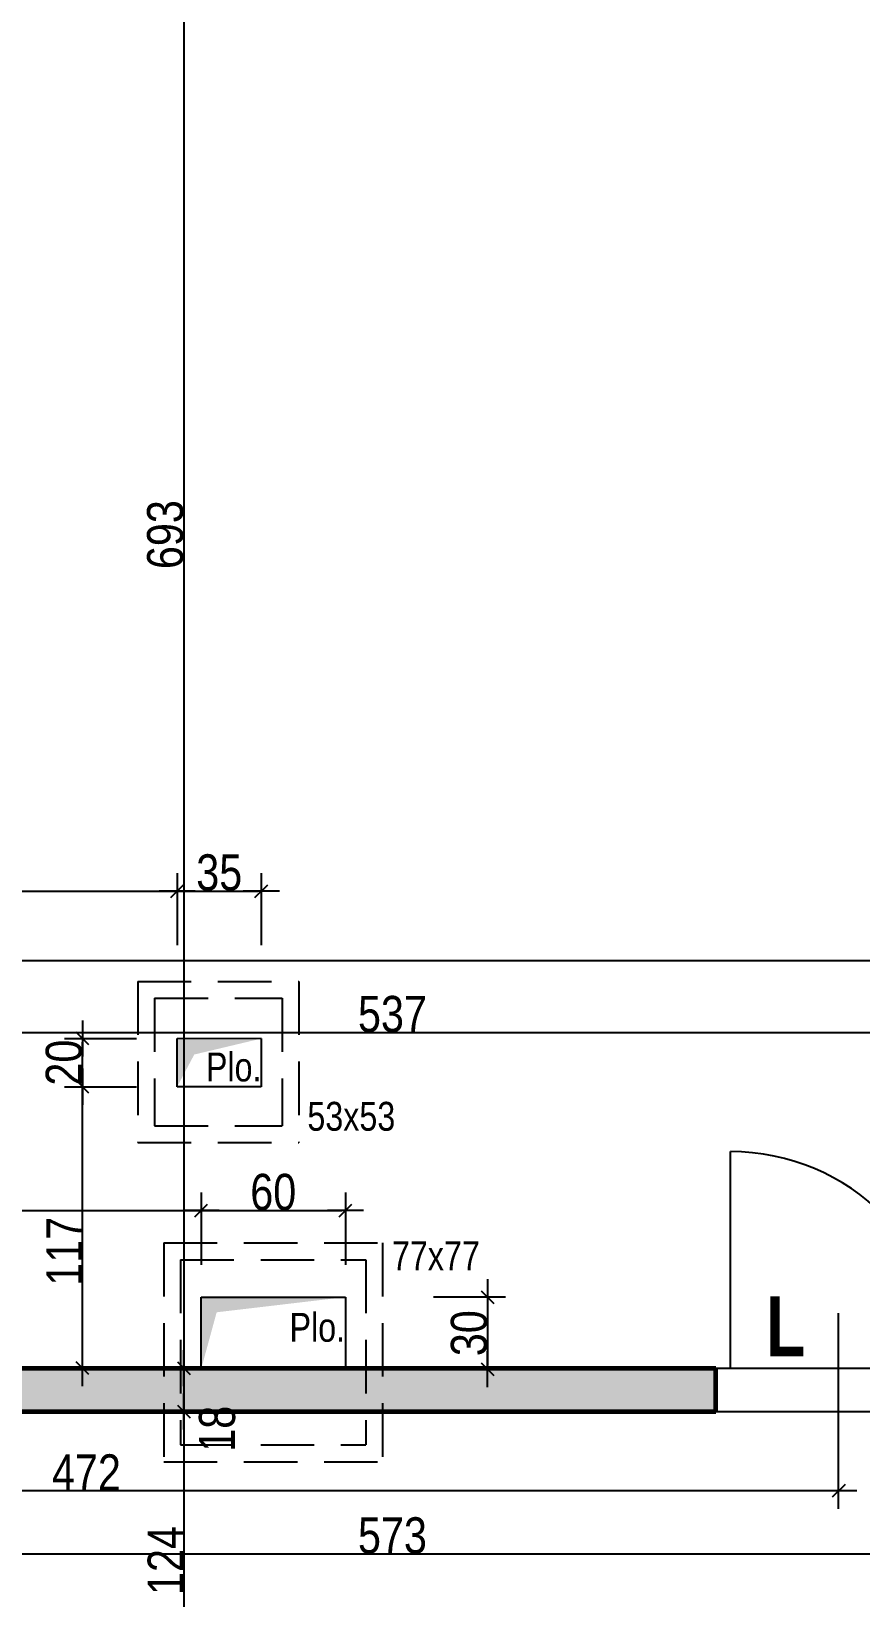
# Model space of a CAD drawing. Header units: millimetres. Extents: x 7120 to 15038, y -9128 to -4928.
# Drawn here: x 11635 to 11980, y -6641 to -5990 of the extents above; entities that cross this region are included whole.
import ezdxf
from ezdxf.enums import TextEntityAlignment as Align

# ---------------------------------------------------------------- set-up
doc = ezdxf.new("R2010")
doc.units = ezdxf.units.MM
doc.linetypes.add('CACHE2', pattern=[4.7625, 3.175, -1.5875])
for name, color, linetype in [('01_cote_gen', 4, 'Continuous'), ('01_linteaux', 2, 'Continuous'), ('01_poch_murs', 253, 'Continuous'), ('01_resv', 32, 'Continuous'), ('01_texte', 230, 'Continuous'), ('AA_COTES', 2, 'Continuous')]:
    doc.layers.add(name, color=color, linetype=linetype)
doc.layers.add('01_murs_coup', color=5, linetype='Continuous', lineweight=60)
doc.styles.add('impact', font='impact.ttf')
doc.styles.add('MATTE_TXT', font='arial.ttf')
doc.styles.add('STYLE2', font='ARIALN.TTF')
doc.dimstyles.new('JB50', dxfattribs={"dimscale": 0.1, "dimtxt": 150, "dimasz": 15, "dimexe": 0.1, "dimexo": 0.1, "dimgap": 0.09, "dimtad": 1, "dimdec": 1, "dimdsep": 46, "dimtxsty": 'STYLE2', "dimblk1": 'BOND_G', "dimblk2": 'BOND_D', "dimsah": 1, "dimcen": 1.5, "dimdle": 0.01, "dimse1": 1, "dimse2": 1, "dimclrd": 4, "dimclre": 2, "dimclrt": 6, "dimazin": 2, "dimtfac": 2.333333, "dimtdec": 1, "dimtix": 1, "dimtmove": 2, "dimatfit": 3, "dimldrblk": 'BOND_G', "dimfxl": 1, "dimtolj": 1, "dimtzin": 0, "dimarcsym": 0})

# ---------------------------------------------------------------- blocks, each defined once
blk = doc.blocks.new('BOND_G')
at = {"layer": 'AA_COTES', "color": 0}
for p, q in [((0, -5), (0, 15)), ((5, 0), (-5, 0)), ((1.77, 1.77), (-1.77, -1.77))]:
    blk.add_line(p, q, dxfattribs=at)
blk = doc.blocks.new('BOND_D')
at = {"layer": 'AA_COTES', "color": 0}
for p, q in [((0, 5), (0, -15)), ((5, 0), (-5, 0)), ((-1.77, -1.77), (1.77, 1.77))]:
    blk.add_line(p, q, dxfattribs=at)
blk = doc.blocks.new('*D57')
at = {"layer": '01_cote_gen', "color": 4, "lineweight": -2, "transparency": 16777216}
blk.add_line((11698.4, -5854.46), (11698.4, -6544.44), dxfattribs=at)
at = {"layer": 'DEFPOINTS', "color": 0}
for p in [(11659.17, -5852.96), (11691.65, -6545.94), (11698.4, -6545.94)]:
    blk.add_point(p, dxfattribs=at)
at = {"layer": '01_cote_gen', "color": 4, "lineweight": -2, "transparency": 16777216, "xscale": 1.5, "yscale": 1.5, "zscale": 1.5}
for name, p, rotation in [('BOND_G', (11698.4, -5852.96), 90), ('BOND_D', (11698.4, -6545.94), 270)]:
    blk.add_blockref(name, p, dxfattribs=dict(at, rotation=rotation))
at = {"layer": '01_cote_gen', "color": 6, "transparency": 16777216, "insert": (11690.73, -6199.45), "char_height": 15, "attachment_point": 5, "rotation": 90, "style": 'STYLE2'}
blk.add_mtext('\\A1;693', dxfattribs=at)
blk = doc.blocks.new('*D58')
at = {"layer": '01_cote_gen', "color": 4, "lineweight": -2, "transparency": 16777216}
blk.add_line((11698.4, -6547.44), (11698.4, -6562.44), dxfattribs=at)
at = {"layer": 'DEFPOINTS', "color": 0}
for p in [(11691.65, -6545.94), (11698.4, -6563.94), (11729.88, -6563.94)]:
    blk.add_point(p, dxfattribs=at)
at = {"layer": '01_cote_gen', "color": 4, "lineweight": -2, "transparency": 16777216, "xscale": 1.5, "yscale": 1.5, "zscale": 1.5}
for name, p, rotation in [('BOND_G', (11698.4, -6545.94), 90), ('BOND_D', (11698.4, -6563.94), 270)]:
    blk.add_blockref(name, p, dxfattribs=dict(at, rotation=rotation))
at = {"layer": '01_cote_gen', "color": 6, "transparency": 16777216, "insert": (11712.3, -6571.16), "char_height": 15, "attachment_point": 5, "rotation": 90, "style": 'STYLE2'}
blk.add_mtext('\\A1;18', dxfattribs=at)
blk = doc.blocks.new('*D59')
at = {"layer": '01_cote_gen', "color": 4, "lineweight": -2, "transparency": 16777216}
blk.add_line((11698.4, -6565.44), (11698.4, -6686.44), dxfattribs=at)
at = {"layer": 'DEFPOINTS', "color": 0}
for p in [(11729.88, -6563.94), (11698.4, -6687.94), (11755.21, -6687.94)]:
    blk.add_point(p, dxfattribs=at)
at = {"layer": '01_cote_gen', "color": 4, "lineweight": -2, "transparency": 16777216, "xscale": 1.5, "yscale": 1.5, "zscale": 1.5}
for name, p, rotation in [('BOND_G', (11698.4, -6563.94), 90), ('BOND_D', (11698.4, -6687.94), 270)]:
    blk.add_blockref(name, p, dxfattribs=dict(at, rotation=rotation))
at = {"layer": '01_cote_gen', "color": 6, "transparency": 16777216, "insert": (11690.86, -6625.94), "char_height": 15, "attachment_point": 5, "rotation": 90, "style": 'STYLE2'}
blk.add_mtext('\\A1;124', dxfattribs=at)
blk = doc.blocks.new('*D103')
at = {"layer": '01_cote_gen', "color": 4, "lineweight": -2, "transparency": 16777216}
blk.add_line((11969.13, -6596.95), (11500.13, -6596.95), dxfattribs=at)
at = {"layer": 'DEFPOINTS', "color": 0}
for p in [(11498.63, -6563.94), (11970.63, -6581.06), (11498.63, -6596.95)]:
    blk.add_point(p, dxfattribs=at)
at = {"layer": '01_cote_gen', "color": 4, "lineweight": -2, "transparency": 16777216, "xscale": 1.5, "yscale": 1.5, "zscale": 1.5, "rotation": 180}
blk.add_blockref('BOND_D', (11498.63, -6596.95), dxfattribs=at)
at = {"layer": '01_cote_gen', "color": 4, "lineweight": -2, "transparency": 16777216, "xscale": 1.5, "yscale": 1.5, "zscale": 1.5}
blk.add_blockref('BOND_G', (11970.63, -6596.95), dxfattribs=at)
at = {"layer": '01_cote_gen', "color": 6, "transparency": 16777216, "insert": (11657.9, -6589.28), "char_height": 15, "attachment_point": 5, "style": 'STYLE2'}
blk.add_mtext('\\A1;472', dxfattribs=at)
blk = doc.blocks.new('*D385')
at = {"layer": '01_cote_gen', "color": 4, "lineweight": -2, "transparency": 16777216}
blk.add_line((11518.13, -6406.48), (12052.13, -6406.48), dxfattribs=at)
at = {"layer": 'DEFPOINTS', "color": 0}
for p in [(11516.63, -6377.7), (12053.63, -6406.48), (12053.63, -6515.94)]:
    blk.add_point(p, dxfattribs=at)
at = {"layer": '01_cote_gen', "color": 4, "lineweight": -2, "transparency": 16777216, "xscale": 1.5, "yscale": 1.5, "zscale": 1.5, "rotation": 180}
blk.add_blockref('BOND_G', (11516.63, -6406.48), dxfattribs=at)
at = {"layer": '01_cote_gen', "color": 4, "lineweight": -2, "transparency": 16777216, "xscale": 1.5, "yscale": 1.5, "zscale": 1.5}
blk.add_blockref('BOND_D', (12053.63, -6406.48), dxfattribs=at)
at = {"layer": '01_cote_gen', "color": 6, "transparency": 16777216, "insert": (11785.13, -6398.81), "char_height": 15, "attachment_point": 5, "style": 'STYLE2'}
blk.add_mtext('\\A1;537', dxfattribs=at)
blk = doc.blocks.new('*D390')
at = {"layer": '01_cote_gen', "color": 4, "lineweight": -2, "transparency": 16777216}
blk.add_line((11518.13, -6376.48), (12512.13, -6376.48), dxfattribs=at)
at = {"layer": 'DEFPOINTS', "color": 0}
for p in [(11516.63, -6349.9), (12513.63, -6349.9), (12513.63, -6376.48)]:
    blk.add_point(p, dxfattribs=at)
at = {"layer": '01_cote_gen', "color": 4, "lineweight": -2, "transparency": 16777216, "xscale": 1.5, "yscale": 1.5, "zscale": 1.5, "rotation": 180}
blk.add_blockref('BOND_G', (11516.63, -6376.48), dxfattribs=at)
at = {"layer": '01_cote_gen', "color": 4, "lineweight": -2, "transparency": 16777216, "xscale": 1.5, "yscale": 1.5, "zscale": 1.5}
blk.add_blockref('BOND_D', (12513.63, -6376.48), dxfattribs=at)
at = {"layer": '01_cote_gen', "color": 6, "transparency": 16777216, "insert": (12015.13, -6368.81), "char_height": 15, "attachment_point": 5, "style": 'STYLE2'}
blk.add_mtext('\\A1;997', dxfattribs=at)
blk = doc.blocks.new('*D426')
at = {"layer": '01_cote_gen', "color": 4, "lineweight": -2, "transparency": 16777216}
blk.add_line((12070.13, -6623.23), (11500.13, -6623.23), dxfattribs=at)
at = {"layer": 'DEFPOINTS', "color": 0}
for p in [(11498.63, -6563.94), (12071.63, -6563.94), (11498.63, -6623.23)]:
    blk.add_point(p, dxfattribs=at)
at = {"layer": '01_cote_gen', "color": 4, "lineweight": -2, "transparency": 16777216, "xscale": 1.5, "yscale": 1.5, "zscale": 1.5, "rotation": 180}
blk.add_blockref('BOND_D', (11498.63, -6623.23), dxfattribs=at)
at = {"layer": '01_cote_gen', "color": 4, "lineweight": -2, "transparency": 16777216, "xscale": 1.5, "yscale": 1.5, "zscale": 1.5}
blk.add_blockref('BOND_G', (12071.63, -6623.23), dxfattribs=at)
at = {"layer": '01_cote_gen', "color": 6, "transparency": 16777216, "insert": (11785.13, -6615.56), "char_height": 15, "attachment_point": 5, "style": 'STYLE2'}
blk.add_mtext('\\A1;573', dxfattribs=at)
blk = doc.blocks.new('*D702')
at = {"layer": '01_cote_gen', "color": 4, "lineweight": -2, "transparency": 16777216}
blk.add_line((11824.69, -6517.91), (11824.69, -6544.91), dxfattribs=at)
at = {"layer": 'DEFPOINTS', "color": 0}
for p in [(11765.58, -6516.41), (11765.58, -6546.41), (11824.69, -6546.41)]:
    blk.add_point(p, dxfattribs=at)
at = {"layer": '01_cote_gen', "color": 4, "lineweight": -2, "transparency": 16777216, "xscale": 1.5, "yscale": 1.5, "zscale": 1.5}
for name, p, rotation in [('BOND_G', (11824.69, -6516.41), 90), ('BOND_D', (11824.69, -6546.41), 270)]:
    blk.add_blockref(name, p, dxfattribs=dict(at, rotation=rotation))
at = {"layer": '01_cote_gen', "color": 6, "transparency": 16777216, "insert": (11817.02, -6531.41), "char_height": 15, "attachment_point": 5, "rotation": 90, "style": 'STYLE2'}
blk.add_mtext('\\A1;30', dxfattribs=at)
blk = doc.blocks.new('*D703')
at = {"layer": '01_cote_gen', "color": 4, "lineweight": -2, "transparency": 16777216}
blk.add_line((11518.13, -6480.45), (11704.08, -6480.45), dxfattribs=at)
at = {"layer": 'DEFPOINTS', "color": 0}
for p in [(11705.58, -6480.45), (11516.63, -6488.68), (11705.58, -6516.41)]:
    blk.add_point(p, dxfattribs=at)
at = {"layer": '01_cote_gen', "color": 4, "lineweight": -2, "transparency": 16777216, "xscale": 1.5, "yscale": 1.5, "zscale": 1.5, "rotation": 180}
blk.add_blockref('BOND_G', (11516.63, -6480.45), dxfattribs=at)
at = {"layer": '01_cote_gen', "color": 4, "lineweight": -2, "transparency": 16777216, "xscale": 1.5, "yscale": 1.5, "zscale": 1.5}
blk.add_blockref('BOND_D', (11705.58, -6480.45), dxfattribs=at)
at = {"layer": '01_cote_gen', "color": 6, "transparency": 16777216, "insert": (11611.1, -6472.79), "char_height": 15, "attachment_point": 5, "style": 'STYLE2'}
blk.add_mtext('\\A1;189', dxfattribs=at)
blk = doc.blocks.new('*D704')
at = {"layer": '01_cote_gen', "color": 4, "lineweight": -2, "transparency": 16777216}
blk.add_line((11707.08, -6480.45), (11764.08, -6480.45), dxfattribs=at)
at = {"layer": 'DEFPOINTS', "color": 0}
for p in [(11765.58, -6480.45), (11705.58, -6487.95), (11765.58, -6516.41)]:
    blk.add_point(p, dxfattribs=at)
at = {"layer": '01_cote_gen', "color": 4, "lineweight": -2, "transparency": 16777216, "xscale": 1.5, "yscale": 1.5, "zscale": 1.5, "rotation": 180}
blk.add_blockref('BOND_G', (11705.58, -6480.45), dxfattribs=at)
at = {"layer": '01_cote_gen', "color": 4, "lineweight": -2, "transparency": 16777216, "xscale": 1.5, "yscale": 1.5, "zscale": 1.5}
blk.add_blockref('BOND_D', (11765.58, -6480.45), dxfattribs=at)
at = {"layer": '01_cote_gen', "color": 6, "transparency": 16777216, "insert": (11735.58, -6472.79), "char_height": 15, "attachment_point": 5, "style": 'STYLE2'}
blk.add_mtext('\\A1;60', dxfattribs=at)
blk = doc.blocks.new('*D705')
at = {"layer": '01_cote_gen', "color": 4, "lineweight": -2, "transparency": 16777216}
blk.add_line((11518.13, -6347.63), (11694.12, -6347.63), dxfattribs=at)
at = {"layer": 'DEFPOINTS', "color": 0}
for p in [(11695.62, -6347.63), (11516.63, -6428.44), (11695.62, -6428.94)]:
    blk.add_point(p, dxfattribs=at)
at = {"layer": '01_cote_gen', "color": 4, "lineweight": -2, "transparency": 16777216, "xscale": 1.5, "yscale": 1.5, "zscale": 1.5, "rotation": 180}
blk.add_blockref('BOND_G', (11516.63, -6347.63), dxfattribs=at)
at = {"layer": '01_cote_gen', "color": 4, "lineweight": -2, "transparency": 16777216, "xscale": 1.5, "yscale": 1.5, "zscale": 1.5}
blk.add_blockref('BOND_D', (11695.62, -6347.63), dxfattribs=at)
at = {"layer": '01_cote_gen', "color": 6, "transparency": 16777216, "insert": (11606.12, -6339.96), "char_height": 15, "attachment_point": 5, "style": 'STYLE2'}
blk.add_mtext('\\A1;179', dxfattribs=at)
blk = doc.blocks.new('*D706')
at = {"layer": '01_cote_gen', "color": 4, "lineweight": -2, "transparency": 16777216}
blk.add_line((11697.12, -6347.63), (11729.12, -6347.63), dxfattribs=at)
at = {"layer": 'DEFPOINTS', "color": 0}
for p in [(11730.62, -6347.63), (11695.62, -6355.13), (11730.62, -6418.94)]:
    blk.add_point(p, dxfattribs=at)
at = {"layer": '01_cote_gen', "color": 4, "lineweight": -2, "transparency": 16777216, "xscale": 1.5, "yscale": 1.5, "zscale": 1.5, "rotation": 180}
blk.add_blockref('BOND_G', (11695.62, -6347.63), dxfattribs=at)
at = {"layer": '01_cote_gen', "color": 4, "lineweight": -2, "transparency": 16777216, "xscale": 1.5, "yscale": 1.5, "zscale": 1.5}
blk.add_blockref('BOND_D', (11730.62, -6347.63), dxfattribs=at)
at = {"layer": '01_cote_gen', "color": 6, "transparency": 16777216, "insert": (11713.12, -6339.96), "char_height": 15, "attachment_point": 5, "style": 'STYLE2'}
blk.add_mtext('\\A1;35', dxfattribs=at)
blk = doc.blocks.new('*D707')
at = {"layer": '01_cote_gen', "color": 4, "lineweight": -2, "transparency": 16777216}
blk.add_line((11656.26, -6544.44), (11656.26, -6430.44), dxfattribs=at)
at = {"layer": 'DEFPOINTS', "color": 0}
for p in [(11656.26, -6428.94), (11720.45, -6428.94), (11670.29, -6545.94)]:
    blk.add_point(p, dxfattribs=at)
at = {"layer": '01_cote_gen', "color": 4, "lineweight": -2, "transparency": 16777216, "xscale": 1.5, "yscale": 1.5, "zscale": 1.5}
for name, p, rotation in [('BOND_D', (11656.26, -6428.94), 90), ('BOND_G', (11656.26, -6545.94), 270)]:
    blk.add_blockref(name, p, dxfattribs=dict(at, rotation=rotation))
at = {"layer": '01_cote_gen', "color": 6, "transparency": 16777216, "insert": (11648.72, -6497.38), "char_height": 15, "attachment_point": 5, "rotation": 90, "style": 'STYLE2'}
blk.add_mtext('\\A1;117', dxfattribs=at)
blk = doc.blocks.new('*D708')
at = {"layer": '01_cote_gen', "color": 4, "lineweight": -2, "transparency": 16777216}
blk.add_line((11656.26, -6427.44), (11656.26, -6410.44), dxfattribs=at)
at = {"layer": 'DEFPOINTS', "color": 0}
for p in [(11656.26, -6408.94), (11723.15, -6408.94), (11678.76, -6428.94)]:
    blk.add_point(p, dxfattribs=at)
at = {"layer": '01_cote_gen', "color": 4, "lineweight": -2, "transparency": 16777216, "xscale": 1.5, "yscale": 1.5, "zscale": 1.5}
for name, p, rotation in [('BOND_D', (11656.26, -6408.94), 90), ('BOND_G', (11656.26, -6428.94), 270)]:
    blk.add_blockref(name, p, dxfattribs=dict(at, rotation=rotation))
at = {"layer": '01_cote_gen', "color": 6, "transparency": 16777216, "insert": (11648.59, -6418.94), "char_height": 15, "attachment_point": 5, "rotation": 90, "style": 'STYLE2'}
blk.add_mtext('\\A1;20', dxfattribs=at)

msp = doc.modelspace()

# ---------------------------------------------------------------- hatches: boundary and pattern name
at = {"layer": '01_poch_murs'}
h = msp.add_hatch(color=256, dxfattribs=at)
h.dxf.hatch_style = 1
h.paths.add_polyline_path([(11392.63, -5836.96), (11170.63, -5836.96), (11170.63, -6372.91), (11188.63, -6372.91), (11188.63, -5984.94), (11353.63, -5984.94), (11353.63, -6187.94), (11371.63, -6187.94), (11371.63, -5966.94), (11371.63, -5960.94), (11361.63, -5960.94), (11361.63, -5966.94), (11188.63, -5966.94), (11188.63, -5852.96), (11361.63, -5852.96), (11361.63, -5858.96), (11371.63, -5858.96), (11371.63, -5852.96), (11392.63, -5852.96)])
h.paths.add_polyline_path([(11594.63, -5836.96), (11493.63, -5836.96), (11493.63, -5852.96), (11498.63, -5852.96), (11498.63, -6563.94), (11919.63, -6563.94), (11919.63, -6545.94), (11516.63, -6545.94), (11516.63, -5852.96), (11594.63, -5852.96)])
h.paths.add_polyline_path([(11866.63, -5836.96), (11864.63, -5836.96), (11786.63, -5836.96), (11786.63, -5852.96), (11866.63, -5852.96)], flags=17)
h.paths.add_polyline_path([(12149.63, -5836.96), (12147.63, -5836.96), (12147.63, -5624.96), (12147.63, -5616.96), (12127.63, -5616.96), (12127.63, -5836.96), (12058.63, -5836.96)])
h.paths.add_polyline_path([(12518.13, -5836.96), (12421.63, -5836.96), (12421.63, -5852.96), (12513.63, -5852.96)])
h.paths.add_polyline_path([(12513.63, -6545.94), (12257.63, -6545.94), (12257.63, -6485.94), (12053.63, -6485.94), (12053.63, -6545.94), (12021.63, -6545.94), (12021.63, -6563.94), (12071.63, -6563.94), (12071.63, -6503.94), (12239.63, -6503.94), (12239.63, -6563.94), (12513.63, -6563.94)])

# ---------------------------------------------------------------- linework, layer by layer
at = {"layer": '01_linteaux', "linetype": 'CACHE2', "ltscale": 7}
for p, q in [((11679.23, -6385.19), (11746.23, -6385.19)), ((11679.23, -6385.19), (11679.23, -6452.19)), ((11746.23, -6385.19), (11746.23, -6452.19)), ((11686.23, -6392.19), (11739.23, -6392.19)), ((11686.23, -6392.19), (11686.23, -6445.19)), ((11739.23, -6392.19), (11739.23, -6445.19)), ((11686.23, -6445.19), (11739.23, -6445.19)), ((11679.23, -6452.19), (11746.23, -6452.19)), ((11690.03, -6493.88), (11781.03, -6493.88)), ((11690.03, -6493.88), (11690.03, -6584.88)), ((11781.03, -6493.88), (11781.03, -6584.88)), ((11697.03, -6500.88), (11774.03, -6500.88)), ((11697.03, -6500.88), (11697.03, -6577.88)), ((11774.03, -6500.88), (11774.03, -6577.88)), ((11697.03, -6577.88), (11774.03, -6577.88)), ((11690.03, -6584.88), (11781.03, -6584.88))]:
    msp.add_line(p, q, dxfattribs=at)
at = {"layer": '01_linteaux'}
for p, q in [((11925.63, -6545.94), (11925.63, -6455.94)), ((11970.63, -6590.19), (11970.63, -6523.08)), ((11919.63, -6545.94), (12021.63, -6545.94)), ((11919.63, -6563.94), (12021.63, -6563.94))]:
    msp.add_line(p, q, dxfattribs=at)
msp.add_arc((11925.63, -6545.94), 90, 0, 90, dxfattribs=at)
at = {"layer": '01_murs_coup'}
for p, q in [((11516.63, -6545.94), (11919.63, -6545.94)), ((11919.63, -6563.94), (11919.63, -6545.94)), ((11498.63, -6563.94), (11919.63, -6563.94))]:
    msp.add_line(p, q, dxfattribs=at)
at = {"layer": '01_resv'}
for p, q in [((11695.62, -6408.94), (11730.62, -6408.81)), ((11695.62, -6428.94), (11695.62, -6408.94)), ((11730.62, -6408.94), (11730.62, -6428.94)), ((11730.62, -6428.94), (11695.62, -6428.94)), ((11705.58, -6546.41), (11705.58, -6516.41)), ((11705.58, -6516.41), (11765.58, -6516.41)), ((11765.58, -6516.41), (11765.58, -6546.41)), ((11765.58, -6546.41), (11705.58, -6546.41)), ((11765.58, -6546.41), (11705.58, -6546.41))]:
    msp.add_line(p, q, dxfattribs=at)
for points in [[(11695.62, -6428.94), (11695.62, -6408.94), (11702.75, -6415.57)], [(11695.62, -6408.94), (11730.62, -6408.94), (11702.75, -6415.57)], [(11705.58, -6546.41), (11705.58, -6516.41), (11712.06, -6522.72)], [(11705.58, -6516.41), (11765.58, -6516.41), (11712.06, -6522.72)]]:
    msp.add_solid(points, dxfattribs=at)

# ---------------------------------------------------------------- texts
at = {"layer": '01_resv', "style": 'MATTE_TXT', "width": 0.8}
for s, p in [('Plo.', (11707.58, -6430.34)), ('53x53', (11749.76, -6450.85)), ('77x77', (11784.91, -6508.83)), ('Plo.', (11742.34, -6538.57))]:
    msp.add_text(s, height=12, dxfattribs=at).set_placement(p, align=Align.BOTTOM_LEFT)
at = {"layer": '01_texte', "style": 'impact'}
msp.add_text('L ', height=25, dxfattribs=at).set_placement((11952.33, -6548.53), align=Align.BOTTOM_CENTER)

# ---------------------------------------------------------------- dimensions: what is measured, and where the dimension line sits
at = {"layer": '01_cote_gen'}
for base, p1, p2, picture, middle in [((11698.4, -6545.94), (11659.17, -5852.96), (11691.65, -6545.94), '*D57', (11690.73, -6199.45)), ((11656.26, -6408.94), (11678.76, -6428.94), (11723.15, -6408.94), '*D708', (11648.59, -6418.94)), ((11824.69, -6546.41), (11765.58, -6516.41), (11765.58, -6546.41), '*D702', (11817.02, -6531.41)), ((11698.4, -6687.94), (11729.88, -6563.94), (11755.21, -6687.94), '*D59', (11690.86, -6625.94))]:
    dim = msp.add_linear_dim(base=base, p1=p1, p2=p2, angle=90, dimstyle='JB50', dxfattribs=at)
    dim.commit()
    dim.dimension.update_dxf_attribs({"geometry": picture, "text_midpoint": middle})
for base, p1, p2, picture, middle in [((11695.62, -6347.63), (11516.63, -6428.44), (11695.62, -6428.94), '*D705', (11606.12, -6339.96)), ((11730.62, -6347.63), (11695.62, -6355.13), (11730.62, -6418.94), '*D706', (11713.12, -6339.96)), ((12513.63, -6376.48), (11516.63, -6349.9), (12513.63, -6349.9), '*D390', (12015.13, -6368.81)), ((12053.63, -6406.48), (11516.63, -6377.7), (12053.63, -6515.94), '*D385', (11785.13, -6398.81)), ((11705.577, -6480.454), (11516.6256, -6488.6767), (11705.577, -6516.4082), '*D703', (11611.1013, -6472.7864)), ((11765.58, -6480.45), (11705.58, -6487.95), (11765.58, -6516.41), '*D704', (11735.58, -6472.79)), ((11498.63, -6623.23), (12071.63, -6563.94), (11498.63, -6563.94), '*D426', (11785.13, -6615.56))]:
    dim = msp.add_linear_dim(base=base, p1=p1, p2=p2, dimstyle='JB50', dxfattribs=at)
    dim.commit()
    dim.dimension.update_dxf_attribs({"geometry": picture, "text_midpoint": middle})
for base, p1, p2, picture, middle in [((11656.26, -6428.94), (11670.29, -6545.94), (11720.45, -6428.94), '*D707', (11648.72, -6497.38)), ((11698.4, -6563.94), (11691.65, -6545.94), (11729.88, -6563.94), '*D58', (11712.3, -6571.16))]:
    dim = msp.add_linear_dim(base=base, p1=p1, p2=p2, angle=90, dimstyle='JB50', dxfattribs=at)
    dim.commit()
    dim.dimension.update_dxf_attribs({"geometry": picture, "text_midpoint": middle, "dimtype": 160})
dim = msp.add_linear_dim(base=(11498.63, -6596.95), p1=(11970.63, -6581.06), p2=(11498.63, -6563.94), dimstyle='JB50', dxfattribs=at)
dim.commit()
dim.dimension.update_dxf_attribs({"geometry": '*D103', "text_midpoint": (11657.9, -6589.28), "dimtype": 160})

doc.saveas('drawing.dxf')
